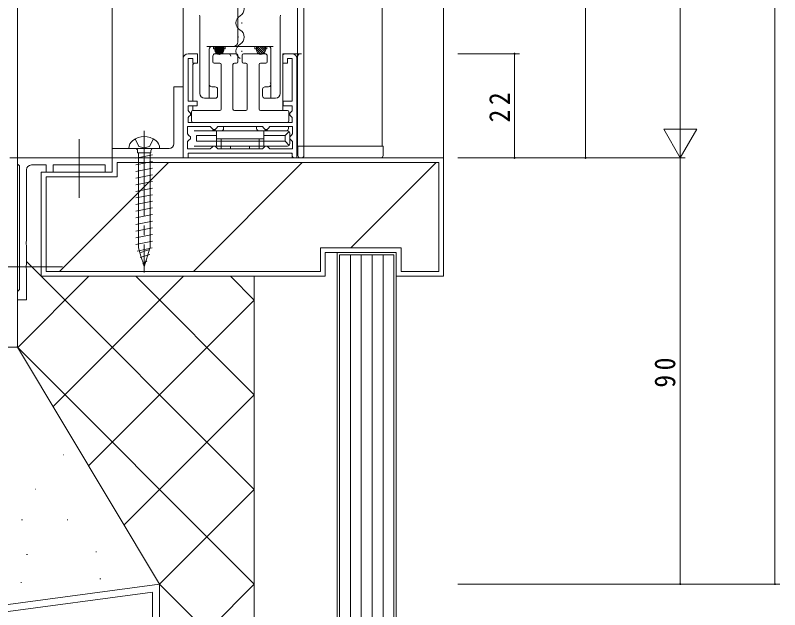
# Model space of a CAD drawing. Units: millimetres, scale not verified. Extents: x -594 to 539, y -420 to 386.
# Drawn here: x -432.6 to -271.1, y -218.6 to -93 of the extents above; entities that cross this region are included whole.
import ezdxf

# ---------------------------------------------------------------- set-up
doc = ezdxf.new("R2010")
doc.units = ezdxf.units.MM
doc.header["$LTSCALE"] = 2
doc.linetypes.add('CHAIN2', pattern=[12, 9, -1, 1, -1])
doc.linetypes.add('DASHED3', pattern=[4, 3, -1])
for name, color, linetype, lineweight in [('0-3_YKK_11', 7, 'Continuous', 9), ('0-4_YKK_12', 2, 'Continuous', 9), ('0-5_YKK_13', 4, 'Continuous', 9), ('0-6_YKK_D', 6, 'Continuous', 9), ('0-7_YSS_K', 3, 'Continuous', 9)]:
    doc.layers.add(name, color=color, linetype=linetype, lineweight=lineweight)
doc.styles.add('ＭＳ ゴシック', font='')
doc.styles.get('ＭＳ ゴシック').set_extended_font_data('MS Gothic')

msp = doc.modelspace()

# ---------------------------------------------------------------- linework, layer by layer
at = {"layer": '0-3_YKK_11'}
for p, q in [((-394.077, -101.149), (-396.077, -101.149)), ((-394.077, -103.149), (-394.077, -101.149)), ((-376.077, -101.149), (-376.077, -103.149)), ((-374.077, -101.149), (-376.077, -101.149)), ((-397.077, -102.149), (-397.077, -123.149)), ((-396.077, -102.149), (-395.077, -102.149)), ((-396.077, -111.149), (-396.077, -102.149)), ((-395.077, -102.149), (-395.077, -103.149)), ((-395.077, -103.149), (-394.077, -103.149)), ((-376.077, -103.149), (-375.077, -103.149)), ((-375.077, -102.149), (-374.077, -102.149)), ((-375.077, -103.149), (-375.077, -102.149)), ((-374.077, -102.149), (-374.077, -111.146)), ((-373.077, -123.149), (-373.077, -102.149)), ((-399.077, -108.149), (-397.077, -108.149)), ((-399.077, -120.149), (-399.077, -108.149)), ((-397.077, -108.149), (-397.077, -123.149)), ((-394.177, -111.149), (-396.077, -111.149)), ((-394.177, -112.149), (-394.177, -111.149)), ((-375.977, -111.146), (-375.977, -112.146)), ((-374.077, -111.146), (-375.977, -111.146)), ((-396.077, -112.149), (-394.177, -112.149)), ((-396.077, -113.178), (-396.077, -112.149)), ((-375.977, -112.146), (-374.077, -112.146)), ((-374.077, -112.146), (-374.077, -113.199)), ((-395.877, -113.378), (-396.077, -113.178)), ((-396.077, -114.619), (-395.877, -114.419)), ((-396.077, -115.649), (-396.077, -114.619)), ((-395.577, -113.678), (-395.877, -113.378)), ((-395.877, -114.419), (-395.577, -114.119)), ((-395.577, -114.119), (-395.577, -113.678)), ((-374.277, -113.399), (-374.577, -113.699)), ((-374.577, -113.699), (-374.577, -114.099)), ((-374.577, -114.099), (-374.277, -114.399)), ((-374.077, -113.199), (-374.277, -113.399)), ((-374.277, -114.399), (-374.077, -114.599)), ((-374.077, -114.599), (-374.077, -115.649)), ((-374.077, -115.649), (-396.077, -115.649)), ((-396.177, -116.549), (-391.377, -116.549)), ((-396.177, -118.099), (-396.177, -116.549)), ((-391.377, -116.549), (-391.077, -116.849)), ((-391.077, -116.849), (-390.777, -117.149)), ((-390.777, -117.149), (-390.377, -117.149)), ((-390.377, -117.149), (-390.077, -116.849)), ((-390.077, -116.849), (-389.777, -116.549)), ((-389.777, -116.549), (-380.377, -116.549)), ((-380.377, -116.549), (-380.077, -116.849)), ((-380.077, -116.849), (-379.777, -117.149)), ((-379.777, -117.149), (-379.377, -117.149)), ((-379.377, -117.149), (-379.077, -116.849)), ((-379.077, -116.849), (-378.777, -116.549)), ((-378.777, -116.549), (-373.977, -116.549)), ((-373.977, -116.549), (-373.977, -118.099)), ((-395.877, -118.399), (-396.177, -118.099)), ((-396.177, -119.699), (-395.877, -119.399)), ((-395.577, -118.699), (-395.877, -118.399)), ((-395.877, -119.399), (-395.577, -119.099)), ((-395.577, -119.099), (-395.577, -118.699)), ((-374.277, -118.399), (-374.577, -118.699)), ((-374.577, -118.699), (-374.577, -119.099)), ((-374.577, -119.099), (-374.277, -119.399)), ((-373.977, -118.099), (-374.277, -118.399)), ((-374.277, -119.399), (-373.977, -119.699)), ((-396.177, -121.249), (-396.177, -119.699)), ((-391.077, -120.949), (-391.377, -121.249)), ((-390.777, -120.649), (-391.077, -120.949)), ((-390.377, -120.649), (-390.777, -120.649)), ((-390.077, -120.949), (-390.377, -120.649)), ((-389.777, -121.249), (-390.077, -120.949)), ((-380.077, -120.949), (-380.377, -121.249)), ((-379.777, -120.649), (-380.077, -120.949)), ((-379.377, -120.649), (-379.777, -120.649)), ((-379.077, -120.949), (-379.377, -120.649)), ((-378.777, -121.249), (-379.077, -120.949)), ((-373.977, -119.699), (-373.977, -121.249)), ((-412.077, -121.149), (-400.077, -121.149)), ((-412.077, -123.149), (-412.077, -121.149)), ((-391.377, -121.249), (-396.177, -121.249)), ((-396.077, -122.149), (-374.077, -122.149)), ((-396.077, -123.149), (-396.077, -122.149)), ((-380.377, -121.249), (-389.777, -121.249)), ((-380.377, -121.249), (-389.777, -121.249)), ((-373.977, -121.249), (-378.777, -121.249)), ((-374.077, -122.149), (-374.077, -123.149)), ((-432.077, -123.149), (-433.707, -123.149)), ((-432.077, -163.149), (-432.077, -123.149)), ((-432.077, -123.149), (-412.077, -123.149)), ((-432.077, -124.449), (-432.077, -123.149)), ((-432.077, -123.149), (-412.077, -123.149)), ((-432.077, -124.449), (-432.077, -123.149)), ((-412.077, -123.149), (-412.077, -126.149)), ((-412.077, -123.149), (-412.077, -126.149)), ((-398.577, -123.149), (-412.077, -123.149)), ((-397.077, -123.149), (-398.577, -123.149)), ((-397.077, -123.149), (-396.077, -123.149)), ((-374.077, -123.149), (-373.077, -123.149)), ((-431.877, -124.649), (-432.077, -124.449)), ((-431.877, -124.649), (-432.077, -124.449)), ((-431.677, -124.849), (-431.877, -124.649)), ((-431.677, -124.849), (-431.877, -124.649)), ((-431.677, -150.949), (-431.677, -124.849)), ((-431.677, -150.949), (-431.677, -124.849)), ((-430.177, -125.649), (-430.177, -140.69)), ((-430.177, -125.649), (-430.177, -140.69)), ((-426.077, -124.649), (-429.177, -124.649)), ((-426.077, -124.649), (-429.177, -124.649)), ((-426.077, -126.149), (-426.077, -124.649)), ((-426.077, -126.149), (-426.077, -124.649)), ((-424.577, -124.649), (-424.577, -126.149)), ((-413.577, -124.649), (-424.577, -124.649)), ((-424.577, -124.649), (-424.577, -126.149)), ((-413.577, -124.649), (-424.577, -124.649)), ((-413.577, -126.149), (-413.577, -124.649)), ((-413.577, -126.149), (-413.577, -124.649)), ((-424.577, -126.149), (-426.077, -126.149)), ((-424.577, -126.149), (-426.077, -126.149)), ((-412.077, -126.149), (-413.577, -126.149)), ((-412.077, -126.149), (-413.577, -126.149)), ((-430.177, -140.69), (-430.297, -140.874)), ((-430.177, -140.69), (-430.297, -140.874)), ((-430.297, -140.874), (-430.297, -141.424)), ((-430.297, -140.874), (-430.297, -141.424)), ((-430.297, -141.424), (-430.177, -141.607)), ((-430.297, -141.424), (-430.177, -141.607)), ((-430.177, -141.607), (-430.177, -145.691)), ((-430.177, -141.607), (-430.177, -145.691)), ((-430.177, -145.691), (-430.297, -145.874)), ((-430.177, -145.691), (-430.297, -145.874)), ((-430.297, -145.874), (-430.297, -146.424)), ((-430.297, -145.874), (-430.297, -146.424)), ((-430.297, -146.424), (-430.177, -146.607)), ((-430.297, -146.424), (-430.177, -146.607)), ((-430.177, -146.607), (-430.177, -153.149)), ((-430.177, -146.607), (-430.177, -153.149)), ((-432.077, -151.349), (-431.877, -151.149)), ((-432.077, -151.349), (-431.877, -151.149)), ((-432.077, -153.149), (-432.077, -151.349)), ((-432.077, -153.149), (-432.077, -151.349)), ((-431.877, -151.149), (-431.677, -150.949)), ((-431.877, -151.149), (-431.677, -150.949)), ((-430.177, -153.149), (-432.077, -153.149)), ((-430.177, -153.149), (-432.077, -153.149)), ((-434.119, -163.149), (-432.077, -163.149))]:
    msp.add_line(p, q, dxfattribs=at)
for centre, start, end in [((-396.077, -102.149), 90, 179.99998), ((-374.077, -102.149), 0, 89.99998), ((-400.077, -120.149), 270, 0), ((-429.177, -125.649), 90, 179.99998), ((-429.177, -125.649), 90, 179.99998)]:
    msp.add_arc(centre, 1, start, end, dxfattribs=at)
at = {"layer": '0-4_YKK_12'}
for p, q in [((-432.077, 13.851), (-432.077, -123.449)), ((-412.077, -123.149), (-412.077, 13.851)), ((-397.077, 13.851), (-397.077, -120.649)), ((-372.977, -120.649), (-372.977, 13.851)), ((-371.577, 13.851), (-371.577, -120.649)), ((-355.077, 13.851), (-355.077, -120.649)), ((-384.697, -94.749), (-384.697, -94.549)), ((-385.457, -97.749), (-385.457, -97.549)), ((-384.697, -100.749), (-384.697, -100.549)), ((-432.077, -123.149), (-432.077, -118.148)), ((-355.077, -120.649), (-373.077, -120.649))]:
    msp.add_line(p, q, dxfattribs=at)
for centre, start, end in [((-385.916, -91.649), 299.20253, 60.79745), ((-384.239, -94.649), 119.20253, 240.79745), ((-385.916, -97.649), 299.20253, 60.79745), ((-384.239, -100.649), 119.20253, 240.79745)]:
    msp.add_arc(centre, 1.718, start, end, dxfattribs=at)
at = {"layer": '0-5_YKK_13'}
for p, q in [((-385.577, -98.649), (-385.577, -88.149)), ((-393.577, -93.267), (-393.577, -109.549)), ((-376.577, -93.267), (-376.577, -109.549)), ((-392.077, -99.649), (-378.077, -99.649)), ((-390.727, -100.149), (-390.727, -99.649)), ((-390.445, -100.149), (-390.445, -99.649)), ((-390.371, -100.026), (-389.155, -101.242)), ((-390.277, -99.837), (-388.965, -101.149)), ((-390.152, -99.68), (-388.808, -101.023)), ((-389.9, -99.649), (-388.681, -100.867)), ((-389.617, -99.649), (-388.586, -100.679)), ((-389.334, -99.649), (-388.533, -100.45)), ((-389.051, -99.649), (-388.548, -100.152)), ((-388.509, -100.149), (-388.509, -99.649)), ((-381.927, -100.149), (-381.927, -99.649)), ((-381.645, -100.149), (-381.645, -99.649)), ((-381.53, -99.93), (-380.258, -101.201)), ((-381.339, -99.667), (-379.996, -101.011)), ((-380.906, -99.649), (-379.812, -100.742)), ((-380.453, -99.649), (-379.727, -100.374)), ((-379.709, -100.149), (-379.709, -99.649)), ((-391.577, -100.149), (-391.577, -110.549)), ((-390.827, -102.849), (-390.827, -101.649)), ((-390.727, -100.149), (-390.445, -100.149)), ((-390.423, -100.257), (-389.386, -101.294)), ((-390.403, -100.559), (-389.688, -101.275)), ((-390.327, -101.149), (-385.827, -101.149)), ((-385.527, -101.449), (-385.527, -102.849)), ((-384.627, -102.849), (-384.627, -101.449)), ((-384.327, -101.149), (-379.827, -101.149)), ((-381.927, -100.149), (-381.645, -100.149)), ((-381.625, -100.287), (-380.615, -101.297)), ((-381.404, -100.961), (-381.289, -101.075)), ((-379.327, -101.649), (-379.327, -102.849)), ((-378.577, -100.149), (-378.577, -110.549)), ((-376.077, -101.649), (-376.077, -113.149)), ((-372.077, -101.149), (-375.577, -101.149)), ((-389.377, -103.149), (-390.527, -103.149)), ((-385.827, -103.149), (-386.277, -103.149)), ((-383.877, -103.149), (-384.327, -103.149)), ((-379.627, -103.149), (-380.777, -103.149)), ((-395.077, -103.649), (-395.077, -111.149)), ((-389.077, -112.849), (-389.077, -103.449)), ((-386.577, -103.449), (-386.577, -112.849)), ((-383.577, -112.849), (-383.577, -103.449)), ((-381.077, -103.449), (-381.077, -112.849)), ((-391.077, -108.149), (-390.327, -108.149)), ((-379.077, -108.149), (-379.827, -108.149)), ((-389.827, -110.049), (-389.827, -108.649)), ((-380.327, -108.649), (-380.327, -110.049)), ((-390.327, -110.549), (-392.577, -110.549)), ((-379.827, -110.549), (-377.577, -110.549)), ((-395.077, -112.149), (-395.077, -113.149)), ((-395.377, -115.349), (-395.377, -113.449)), ((-395.077, -113.149), (-389.377, -113.149)), ((-386.277, -113.149), (-383.877, -113.149)), ((-380.777, -113.149), (-375.077, -113.149)), ((-374.777, -113.449), (-374.777, -115.349)), ((-375.077, -115.649), (-395.077, -115.649)), ((-394.577, -115.649), (-375.377, -115.649)), ((-380.077, -117.449), (-394.777, -117.449)), ((-390.577, -117.149), (-390.877, -117.449)), ((-390.577, -117.149), (-390.277, -117.449)), ((-390.077, -119.145), (-390.077, -117.449)), ((-388.577, -116.549), (-388.577, -116.949)), ((-381.577, -116.549), (-381.577, -116.949)), ((-375.077, -117.449), (-380.077, -117.449)), ((-380.077, -119.145), (-380.077, -117.449)), ((-379.577, -117.149), (-379.877, -117.449)), ((-379.577, -117.149), (-379.277, -117.449)), ((-375.577, -118.448), (-374.724, -117.596)), ((-374.877, -116.949), (-374.877, -116.549)), ((-394.277, -118.449), (-394.277, -119.649)), ((-390.077, -118.449), (-394.277, -118.449)), ((-390.077, -119.145), (-390.077, -120.649)), ((-390.077, -119.149), (-380.077, -119.149)), ((-389.077, -120.649), (-389.077, -119.145)), ((-381.077, -120.649), (-381.077, -119.145)), ((-375.577, -118.448), (-380.077, -118.449)), ((-380.077, -119.145), (-380.077, -120.649)), ((-375.577, -119.649), (-375.577, -118.448)), ((-374.577, -117.949), (-374.577, -120.149)), ((-394.777, -120.649), (-375.077, -120.649)), ((-394.277, -119.649), (-375.577, -119.649)), ((-389.077, -120.649), (-389.077, -121.249)), ((-387.077, -120.649), (-387.077, -121.249)), ((-383.077, -120.649), (-383.077, -121.249)), ((-381.077, -120.649), (-381.077, -121.249)), ((-375.577, -119.649), (-374.724, -120.502)), ((-372.877, -120.649), (-372.877, -121.649)), ((-372.877, -120.649), (-372.877, -122.649)), ((-371.577, -120.649), (-355.077, -120.649)), ((-371.577, -120.649), (-354.877, -120.649)), ((-371.577, -122.649), (-371.577, -120.649)), ((-358.677, -120.649), (-358.69, -120.649)), ((-354.877, -120.649), (-354.877, -122.649)), ((-402.077, -121.149), (-408.577, -121.149)), ((-403.577, -122.519), (-407.077, -123.219)), ((-406.727, -121.149), (-403.927, -121.149)), ((-403.927, -121.149), (-406.727, -121.149)), ((-406.727, -121.649), (-406.727, -122.101)), ((-403.927, -122.084), (-406.727, -122.084)), ((-406.727, -122.101), (-406.567, -122.184)), ((-404.087, -122.084), (-404.087, -142.21)), ((-403.927, -121.649), (-403.927, -122.084)), ((-395.777, -122.149), (-374.377, -122.149)), ((-374.077, -122.649), (-374.077, -122.449)), ((-403.577, -123.919), (-407.077, -124.619)), ((-373.577, -123.149), (-355.377, -123.149)), ((-403.577, -125.319), (-407.077, -126.019)), ((-403.577, -126.719), (-407.077, -127.419)), ((-403.577, -128.119), (-407.077, -128.819)), ((-403.577, -129.519), (-407.077, -130.219)), ((-403.577, -130.919), (-407.077, -131.619)), ((-403.577, -132.319), (-407.077, -133.019)), ((-403.577, -133.719), (-407.077, -134.419)), ((-403.577, -135.119), (-407.077, -135.819)), ((-403.577, -136.519), (-407.077, -137.219)), ((-403.577, -137.919), (-407.077, -138.619)), ((-403.577, -139.319), (-407.077, -140.019)), ((-403.577, -140.719), (-407.077, -141.419)), ((-406.807, -142.819), (-403.677, -142.119)), ((-405.947, -144.122), (-406.375, -142.722)), ((-406.222, -143.223), (-404.21, -142.496)), ((-406.207, -144.208), (-404.117, -143.519)), ((-405.327, -146.149), (-404.126, -142.219)), ((-405.96, -144.08), (-405.967, -144.057)), ((-405.515, -145.534), (-405.947, -144.122)), ((-404.757, -144.919), (-405.607, -145.608)), ((-405.327, -146.149), (-405.515, -145.534))]:
    msp.add_line(p, q, dxfattribs=at)
at = {"layer": '0-5_YKK_13', "linetype": 'CHAIN2'}
for p, q in [((-405.327, -117.462), (-405.327, -147.354)), ((-419.077, -131.587), (-419.077, -119.216)), ((-419.077, -131.587), (-419.077, -119.216)), ((-422.561, -146.149), (-437.593, -146.149)), ((-422.561, -146.149), (-437.593, -146.149))]:
    msp.add_line(p, q, dxfattribs=at)
at = {"layer": '0-5_YKK_13', "linetype": 'DASHED3'}
for p, q in [((-407.277, -119.156), (-406.472, -120.771)), ((-403.377, -119.156), (-404.182, -120.771)), ((-406.472, -120.771), (-405.327, -121.056)), ((-404.182, -120.771), (-405.327, -121.056))]:
    msp.add_line(p, q, dxfattribs=at)
at = {"layer": '0-5_YKK_13'}
for points in [[(-388.509, -100.149), (-388.227, -100.149), (-388.227, -99.649)], [(-379.709, -100.149), (-379.427, -100.149), (-379.427, -99.649)], [(-406.375, -142.722), (-406.567, -142.093), (-406.567, -122.184)]]:
    msp.add_lwpolyline(points, dxfattribs=at)
for centre, radius, start, end in [((-394.077, -93.267), 0.5, 0, 26.56505), ((-376.077, -93.267), 0.5, 153.43494, 180), ((-391.077, -100.149), 0.5, 90, 180), ((-389.477, -100.399), 1, 131.40961, 165.52248), ((-389.477, -100.349), 0.95, 132.5369, 47.46309), ((-389.477, -100.399), 1, 14.47751, 48.59038), ((-386.577, -98.649), 1, 270, 0), ((-380.677, -100.399), 1, 131.40961, 165.52248), ((-380.677, -100.349), 0.95, 132.5369, 47.46309), ((-380.677, -100.399), 1, 14.47751, 48.59038), ((-379.077, -100.149), 0.5, 0, 90), ((-390.327, -101.649), 0.5, 90, 180), ((-387.534, -101.649), 0.5, 0, 90), ((-385.827, -101.449), 0.3, 0, 90), ((-384.327, -101.449), 0.3, 90, 180), ((-379.827, -101.649), 0.5, 0, 90), ((-375.577, -101.649), 0.5, 64.34229, 180), ((-372.377, -101.649), 0.5, 90, 180), ((-394.577, -103.649), 0.5, 90, 180), ((-390.527, -102.849), 0.3, 180, 270), ((-389.377, -103.449), 0.3, 0, 90), ((-386.277, -103.449), 0.3, 90, 180), ((-385.827, -102.849), 0.3, 270, 0), ((-384.327, -102.849), 0.3, 180, 270), ((-383.877, -103.449), 0.3, 0, 90), ((-380.777, -103.449), 0.3, 90, 180), ((-379.627, -102.849), 0.3, 270, 0), ((-391.077, -107.649), 0.5, 180, 270), ((-390.327, -108.649), 0.5, 0, 90), ((-379.827, -108.649), 0.5, 90, 180), ((-379.077, -107.649), 0.5, 270, 39.60085), ((-392.577, -109.549), 1, 180, 270), ((-377.577, -109.549), 1, 270, 0), ((-390.327, -110.049), 0.5, 270, 0), ((-379.827, -110.049), 0.5, 180, 270), ((-389.377, -112.849), 0.3, 270, 0), ((-386.277, -112.849), 0.3, 180, 270), ((-383.877, -112.849), 0.3, 270, 0), ((-380.777, -112.849), 0.3, 180, 270), ((-395.077, -113.449), 0.3, 90, 180), ((-375.077, -113.449), 0.3, 0, 90), ((-395.077, -115.349), 0.3, 180, 270), ((-375.077, -115.349), 0.3, 270, 0), ((-389.077, -116.949), 0.5, 270, 0), ((-381.077, -116.949), 0.5, 180, 270), ((-375.377, -116.949), 0.5, 270, 0), ((-375.077, -117.949), 0.5, 0, 90), ((-406.477, -121.136), 2.1, 127.24777, 180), ((-405.327, -122.649), 4, 52.75221, 127.24777), ((-404.177, -121.136), 2.1, 0, 52.75221), ((-375.077, -120.149), 0.5, 270, 0), ((-407.227, -121.649), 0.5, 0, 90), ((-403.427, -121.649), 0.5, 90, 180), ((-374.377, -122.449), 0.3, 0, 90), ((-373.577, -122.649), 0.5, 180, 270), ((-372.377, -122.649), 0.5, 180, 270), ((-372.077, -122.649), 0.5, 270, 0), ((-355.377, -122.649), 0.5, 270, 0)]:
    msp.add_arc(centre, radius, start, end, dxfattribs=at)
at = {"layer": '0-6_YKK_D'}
for p, q in [((-272.076, -213.151), (-272.078, 236.852)), ((-312.077, 171.851), (-312.077, -123.149)), ((-292.077, 169.851), (-292.077, -116.149)), ((-339.077, -101.149), (-326.077, -101.149)), ((-327.077, -123.149), (-327.077, -101.149)), ((-292.077, -123.149), (-292.077, -111.024)), ((-288.577, -117.086), (-295.577, -117.086)), ((-292.077, -123.149), (-295.577, -117.086)), ((-292.077, -123.149), (-288.577, -117.086)), ((-339.077, -123.149), (-326.077, -123.149)), ((-339.077, -123.149), (-311.077, -123.149)), ((-339.077, -123.149), (-291.077, -123.149)), ((-339.077, -123.149), (-291.077, -123.149)), ((-292.077, -123.149), (-292.077, -213.152)), ((-339.077, -213.152), (-271.076, -213.151)), ((-339.077, -213.152), (-291.077, -213.152))]:
    msp.add_line(p, q, dxfattribs=at)
for centre, start, end in [((-327.077, -101.149), 90, 270), ((-327.077, -101.149), 270, 90), ((-327.077, -123.149), 90, 270), ((-327.077, -123.149), 270, 90), ((-312.077, -123.149), 90, 270), ((-312.077, -123.149), 270, 90), ((-292.077, -213.152), 90, 270), ((-292.077, -213.152), 270, 90), ((-272.076, -213.151), 90.00024, 270.00024), ((-272.076, -213.151), 270.00024, 90.00024)]:
    msp.add_arc(centre, 0.106, start, end, dxfattribs=at)
at = {"layer": '0-7_YSS_K'}
for p, q in [((-342.077, -123.149), (-342.077, 13.851)), ((-423.214, -147.149), (-400.214, -124.149)), ((-412.077, -123.149), (-342.077, -123.149)), ((-412.077, -123.149), (-412.077, -126.149)), ((-343.077, -124.149), (-411.077, -124.149)), ((-411.077, -127.148), (-411.077, -124.149)), ((-394.93, -147.149), (-371.93, -124.149)), ((-361.646, -142.149), (-343.646, -124.149)), ((-343.077, -147.149), (-343.077, -124.149)), ((-342.077, -123.149), (-342.077, -148.149)), ((-427.077, -126.149), (-427.077, -148.149)), ((-427.077, -126.149), (-412.077, -126.149)), ((-411.077, -127.148), (-426.077, -127.149)), ((-426.077, -127.149), (-426.077, -147.149)), ((-367.077, -143.149), (-367.077, -148.149)), ((-352.077, -143.149), (-367.077, -143.149)), ((-364.577, -143.149), (-364.579, -317.965)), ((-352.077, -143.149), (-364.577, -143.149)), ((-364.077, -143.649), (-364.079, -317.965)), ((-352.577, -143.649), (-364.077, -143.649)), ((-361.777, -143.649), (-361.779, -317.965)), ((-359.477, -143.649), (-359.479, -317.965)), ((-357.177, -143.649), (-357.179, -317.965)), ((-354.877, -143.649), (-354.879, -317.965)), ((-352.579, -317.965), (-352.577, -143.649)), ((-352.079, -317.965), (-352.077, -143.149)), ((-352.077, -143.149), (-352.077, -148.149)), ((-351.077, -142.149), (-351.077, -147.149)), ((-430.177, -145.054), (-382.077, -193.154)), ((-417.047, -148.149), (-432.066, -163.168)), ((-427.077, -148.149), (-367.077, -148.149)), ((-426.077, -147.149), (-368.077, -147.149)), ((-397.058, -148.149), (-424.57, -175.661)), ((-423.877, -148.149), (-367.077, -148.149)), ((-422.877, -147.149), (-368.077, -147.149)), ((-407.084, -148.149), (-382.077, -173.156)), ((-387.086, -148.149), (-382.077, -153.158)), ((-382.077, -213.152), (-382.077, -148.149)), ((-352.077, -148.149), (-342.077, -148.149)), ((-351.077, -147.149), (-343.077, -147.149)), ((-382.077, -153.158), (-417.074, -188.154)), ((-432.225, -163.004), (-382.077, -213.152)), ((-432.077, -163.149), (-402.075, -213.152)), ((-382.077, -173.156), (-409.575, -200.653)), ((-422.395, -185.816), (-422.295, -185.816)), ((-428.393, -193.093), (-428.293, -193.093)), ((-382.077, -193.154), (-402.075, -213.152)), ((-431.273, -199.577), (-431.073, -199.577)), ((-421.641, -199.577), (-421.441, -199.577)), ((-415.541, -206.364), (-415.441, -206.364)), ((-430.202, -206.891), (-430.002, -206.891)), ((-552.075, -233.152), (-402.075, -213.152)), ((-431.391, -212.785), (-431.291, -212.785)), ((-414.684, -212.064), (-414.484, -212.064)), ((-402.075, -317.965), (-402.075, -213.152)), ((-402.075, -213.152), (-402.075, -317.965)), ((-402.075, -213.152), (-382.077, -233.15)), ((-382.077, -213.152), (-402.075, -233.15)), ((-382.077, -213.152), (-382.077, -317.965)), ((-403.575, -214.865), (-550.575, -234.465)), ((-403.575, -214.923), (-403.575, -317.965))]:
    msp.add_line(p, q, dxfattribs=at)
msp.add_lwpolyline([(-351.077, -142.149), (-368.077, -142.149), (-368.077, -147.149)], dxfattribs=at)

# ---------------------------------------------------------------- texts
at = {"layer": '0-6_YKK_D', "color": 7, "char_height": 4.399, "attachment_point": 7, "rotation": 90, "style": 'ＭＳ ゴシック'}
for s, insert in [('\\T1.36;\\W0.9;22', (-328.077, -115.669)), ('\\T1.36;\\W0.9;90', (-293.077, -171.67))]:
    msp.add_mtext(s, dxfattribs=dict(at, insert=insert))

doc.saveas('drawing.dxf')
